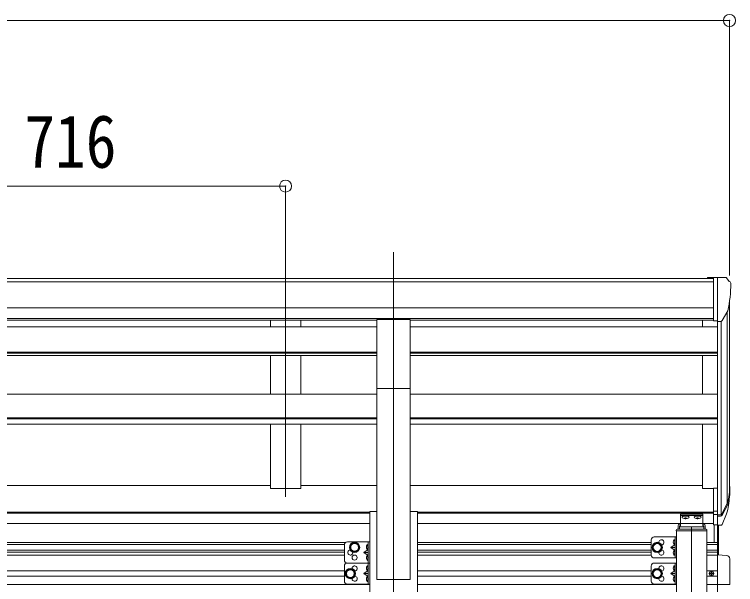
# Model space of a CAD drawing. Units: millimetres at full size, sheet at 1:20; details may follow other scales. Extents: x -5590 to 5652, y -3902 to 3858.
# Drawn here: x 1953 to 3149, y 1047 to 1992 of the extents above; entities that cross this region are included whole.
import ezdxf
from ezdxf.enums import TextEntityAlignment as Align

# ---------------------------------------------------------------- set-up
doc = ezdxf.new("R2010")
doc.units = ezdxf.units.MM
doc.header["$LTSCALE"] = 20
doc.header["$PDMODE"] = 32
doc.header["$PDSIZE"] = 20
for name, color, linetype, lineweight in [('0-1_本体', 4, 'Continuous', 9), ('0-2_部品', 7, 'Continuous', 9), ('0-8_PARTS2', 2, 'Continuous', 9), ('0-A_寸法', 6, 'Continuous', 9), ('1-1_GLASS', 4, 'Continuous', 9), ('1-8', 2, 'Continuous', 9)]:
    doc.layers.add(name, color=color, linetype=linetype, lineweight=lineweight)
doc.styles.add('ＭＳ ゴシック', font='')
doc.styles.get('ＭＳ ゴシック').set_extended_font_data('MS Gothic')

msp = doc.modelspace()

# ---------------------------------------------------------------- linework, layer by layer
at = {"layer": '0-1_本体'}
for p, q in [((977.22, 1554.51), (3112.22, 1554.51)), ((977.22, 1549.16), (3112.22, 1549.16)), ((3138.72, 1204.99), (3138.72, 1517.76)), ((977.22, 1505.63), (3112.22, 1505.63)), ((3134.43, 1498.96), (3134.43, 1180.72)), ((977.22, 1487.96), (3112.22, 1487.96)), ((1535.22, 1485.59), (2554.22, 1485.59)), ((2377.72, 1485.52), (2377.72, 1474.33)), ((2427.72, 1485.52), (2427.72, 1474.33)), ((2609.22, 1485.59), (3112.22, 1485.59)), ((3093.72, 1474.33), (3093.72, 1485.59)), ((3118.72, 1483.13), (3118.72, 1207.16)), ((3124.72, 1483.6), (3124.72, 1162.72)), ((1535.22, 1474.33), (2554.22, 1474.33)), ((2609.22, 1474.33), (3118.72, 1474.33)), ((1535.22, 1432.41), (2554.22, 1432.41)), ((1535.22, 1430.91), (2554.22, 1430.91)), ((1535.22, 1426.71), (2554.22, 1426.71)), ((2377.72, 1426.71), (2377.72, 1362.97)), ((2427.72, 1426.71), (2427.72, 1362.97)), ((2609.22, 1432.41), (3118.72, 1432.41)), ((2609.22, 1430.91), (3118.72, 1430.91)), ((2609.22, 1426.71), (3118.72, 1426.71)), ((3093.72, 1362.97), (3093.72, 1426.71)), ((1535.23, 1362.97), (2554.23, 1362.97)), ((2554.11, 1372.53), (2554.11, 1055.74)), ((2609.11, 1055.74), (2609.11, 1372.53)), ((2609.23, 1362.97), (3118.72, 1362.97)), ((1535.22, 1323.53), (2554.22, 1323.53)), ((1535.22, 1322.06), (2554.22, 1322.06)), ((2609.22, 1323.53), (3118.72, 1323.53)), ((2609.22, 1322.06), (3118.72, 1322.06)), ((1535.22, 1312.8), (2554.22, 1312.8)), ((2377.72, 1312.8), (2377.72, 1206.31)), ((2427.72, 1312.8), (2427.72, 1206.31)), ((2609.22, 1312.8), (3118.72, 1312.8)), ((3093.72, 1206.33), (3093.72, 1312.8)), ((1711.72, 1211.13), (2377.72, 1211.13)), ((2427.72, 1211.13), (2554.22, 1211.13)), ((2609.22, 1211.13), (3093.72, 1211.13)), ((2377.72, 1206.31), (2427.72, 1206.31)), ((3112.22, 1206.33), (3093.72, 1206.33)), ((1547.11, 1167.04), (2542.11, 1167.04)), ((1547.11, 1165.64), (2542.11, 1165.64)), ((2542.11, 1168.31), (2554.11, 1168.31)), ((2542.11, 1168.31), (2542.11, -1294.15)), ((2609.11, 1168.31), (2621.11, 1168.31)), ((2621.11, 1168.31), (2621.11, -1294.15)), ((2621.11, 1167.04), (3112.22, 1167.04)), ((2621.11, 1165.64), (3112.22, 1165.64)), ((1547.11, 1148.27), (2542.11, 1148.27)), ((2621.11, 1148.27), (3112.22, 1148.27)), ((2554.11, 1055.74), (2609.11, 1055.74))]:
    msp.add_line(p, q, dxfattribs=at)
at = {"layer": '0-2_部品'}
for p, q in [((3112.22, 1556.11), (3102.22, 1556.03)), ((3102.22, 1554.51), (3102.22, 1556.03)), ((3112.22, 1484.13), (3112.22, 1556.11)), ((3130.72, 1556.11), (3112.22, 1556.11)), ((3118.72, 1483.13), (3118.72, 1556.11)), ((3130.72, 1556.11), (3133.05, 1555.97)), ((3133.81, 1555.55), (3137.87, 1549.74)), ((3140.72, 1546.74), (3140.72, 1546.11)), ((3126.34, 1484.94), (3135.62, 1501.01)), ((2554.11, 1486.26), (2609.11, 1486.26)), ((2554.11, 1372.1), (2554.11, 1486.26)), ((2609.11, 1372.1), (2609.11, 1486.26)), ((3112.22, 1484.13), (3118.72, 1484.13)), ((3118.72, 1483.13), (3123.93, 1483.45)), ((2554.11, 1372.1), (2609.11, 1372.1)), ((3112.22, 1207.16), (3112.22, 1146.1)), ((3112.22, 1207.16), (3118.72, 1207.16)), ((3118.72, 1207.16), (3118.72, 1145.28)), ((3125.15, 1163.2), (3134.9, 1181.61)), ((3136.32, 1181.12), (3126.16, 1161.95)), ((3112.22, 1168.85), (3118.72, 1168.85)), ((3112.22, 1163.45), (3118.72, 1163.45)), ((3118.72, 1162.45), (3123.85, 1162.45)), ((3118.72, 1160.45), (3123.56, 1160.45)), ((3133.74, 1164.26), (3126.16, 1146.78)), ((3112.22, 1146.1), (3118.72, 1146.1)), ((3118.72, 1145.28), (3123.56, 1145.28))]:
    msp.add_line(p, q, dxfattribs=at)
for centre, radius, start, end in [((3132.99, 1554.97), 1, 35, 86.5), ((2938.72, 1546.11), 202, 347.09739, 0), ((3137.72, 1546.74), 3, 0, 87), ((3123.74, 1486.44), 3, 273.5, 330), ((3050.77, 1207.57), 88.05, 342.78929, 2.77608), ((3050.06, 1203.29), 89.07, 345.58812, 5.50424), ((3005.5, 1200.34), 133.22, 344.28698, 356.72013), ((3123.56, 1163.45), 3, 270, 330), ((3123.85, 1163.95), 1.5, 270, 330), ((3123.56, 1148.28), 3, 270, 330)]:
    msp.add_arc(centre, radius, start, end, dxfattribs=at)
at = {"layer": '0-8_PARTS2'}
for p, q in [((2402.72, 1599.44), (2402.72, 1192.65)), ((2581.61, 1598.02), (2581.61, -1365.43))]:
    msp.add_line(p, q, dxfattribs=at)
at = {"layer": '0-A_寸法'}
for p, q in [((950.61, 1982.31), (3138.61, 1982.31)), ((3138.61, 1982.31), (3138.61, 1559.69)), ((1686.72, 1707.69), (2402.72, 1707.69)), ((2402.72, 1707.69), (2402.72, 1559.69))]:
    msp.add_line(p, q, dxfattribs=at)
for p in [(3138.61, 1982.31), (2402.72, 1707.69)]:
    msp.add_point(p, dxfattribs=at)
at = {"layer": '1-1_GLASS'}
for p, q in [((1547.11, 1167.03), (2542.11, 1167.03)), ((1547.11, 1165.63), (2542.11, 1165.63)), ((2542.11, 1168.31), (2554.11, 1168.31)), ((2609.11, 1168.31), (2621.11, 1168.31)), ((2621.11, 1167.03), (3112.21, 1167.03)), ((2621.11, 1165.63), (3112.21, 1165.63)), ((3057.22, 1163.99), (3094.22, 1163.99)), ((3057.22, 1163.99), (3057.22, 1144.67)), ((3094.22, 1161.51), (3057.22, 1161.51)), ((3094.22, 1163.99), (3094.22, 1144.67)), ((1547.11, 1148.26), (2542.11, 1148.26)), ((2621.11, 1148.26), (3057.22, 1148.26)), ((3059.82, 1159.07), (3059.82, 1158.59)), ((3063.27, 1156.85), (3063.27, 1157.19)), ((3065.23, 1157.51), (3065.23, 1157.18)), ((3065.72, 1158.42), (3065.72, 1155.74)), ((3066.21, 1157.51), (3066.21, 1157.18)), ((3068.17, 1157.19), (3068.17, 1156.85)), ((3071.62, 1159.07), (3071.62, 1158.59)), ((3079.82, 1159.07), (3079.82, 1158.59)), ((3083.27, 1156.85), (3083.27, 1157.19)), ((3085.23, 1157.51), (3085.23, 1157.18)), ((3085.72, 1158.42), (3085.72, 1155.74)), ((3086.21, 1157.51), (3086.21, 1157.18)), ((3088.17, 1157.19), (3088.17, 1156.85)), ((3091.62, 1159.07), (3091.62, 1158.59)), ((3094.22, 1148.26), (3112.21, 1148.26)), ((3050.22, 1137.46), (3050.22, 1135.96)), ((3050.22, 1135.96), (3101.22, 1135.96)), ((3050.72, 1135.96), (3050.72, -994.25)), ((3051.72, 1138.96), (3099.72, 1138.96)), ((3053.22, 1138.96), (3053.22, 1144.61)), ((3057.22, 1147.18), (3055.72, 1147.18)), ((3055.72, 1144.67), (3055.72, 1138.96)), ((3057.22, 1144.67), (3055.72, 1144.67)), ((3095.72, 1142.77), (3055.72, 1142.77)), ((3095.72, 1147.18), (3094.22, 1147.18)), ((3095.72, 1144.67), (3094.22, 1144.67)), ((3095.72, 1144.67), (3095.72, 1138.96)), ((3098.22, 1144.61), (3098.22, 1138.96)), ((3100.72, 1135.96), (3100.72, -994.25)), ((3101.22, 1137.46), (3101.22, 1135.96)), ((3113.21, 1116.75), (3113.21, 1146.09)), ((3118.71, 1096.24), (3118.72, 1145.27)), ((3120.21, 1096.17), (3120.21, 1145.27)), ((3013.71, 1126.12), (3050.71, 1126.12)), ((3048.21, 1126.12), (3048.21, 1091.12)), ((3050.71, 1126.12), (3050.71, 1091.12)), ((1587.11, 1116.74), (2502.11, 1116.74)), ((1589.09, 1113.24), (2500.14, 1113.24)), ((2500.11, 1112.74), (2500.11, 1087.74)), ((2505.11, 1117.74), (2542.11, 1117.74)), ((2539.11, 1113.24), (2538.31, 1113.1)), ((2539.61, 1117.74), (2539.61, 1082.74)), ((2542.11, 1117.74), (2542.11, 1082.74)), ((2620.91, 1116.74), (3008.71, 1116.74)), ((2620.91, 1113.24), (3008.72, 1113.24)), ((3008.71, 1121.12), (3008.71, 1096.12)), ((3047.71, 1121.62), (3046.91, 1121.48)), ((3047.71, 1113.62), (3046.91, 1113.77)), ((3047.71, 1113.62), (3048.21, 1113.71)), ((3100.71, 1116.74), (3118.71, 1116.74)), ((3100.71, 1113.24), (3118.71, 1113.24)), ((1589.11, 1104.24), (2500.11, 1104.24)), ((1589.11, 1100.74), (2500.11, 1100.74)), ((2539.61, 1100.24), (2532.61, 1100.24)), ((2539.11, 1105.24), (2538.31, 1105.39)), ((2539.11, 1105.24), (2539.61, 1105.33)), ((2620.91, 1104.24), (3008.72, 1104.24)), ((2620.91, 1100.74), (3008.72, 1100.74)), ((3048.21, 1108.62), (3041.21, 1108.62)), ((3047.71, 1103.62), (3046.91, 1103.48)), ((3100.71, 1104.24), (3118.71, 1104.24)), ((3100.71, 1100.74), (3118.71, 1100.74)), ((2500.11, 1095.74), (1589.11, 1095.74)), ((2539.11, 1095.24), (2538.31, 1095.1)), ((3008.72, 1095.74), (2620.91, 1095.74)), ((3013.71, 1091.12), (3050.71, 1091.12)), ((3047.71, 1095.62), (3046.91, 1095.77)), ((3047.71, 1095.62), (3048.21, 1095.71)), ((3118.71, 1095.74), (3100.71, 1095.74)), ((3118.71, 1096.24), (3134, 1095.44)), ((3118.71, 1096.24), (3118.71, 1047.05)), ((3118.71, 259.24), (3118.71, 1096.24)), ((3139.21, 1089.95), (3139.21, 1047.05)), ((2500.11, 1077.74), (2500.11, 1052.74)), ((2505.11, 1082.74), (2542.11, 1082.74)), ((2505.11, 1082.74), (2542.11, 1082.74)), ((2539.11, 1087.24), (2538.31, 1087.39)), ((2539.11, 1078.24), (2538.31, 1078.1)), ((2539.11, 1087.24), (2539.61, 1087.33)), ((2539.61, 1082.74), (2539.61, 1047.74)), ((2542.11, 1082.74), (2542.11, 1047.74)), ((3008.71, 1077.74), (3008.71, 1052.74)), ((3013.71, 1082.74), (3050.71, 1082.74)), ((3047.71, 1078.24), (3046.91, 1078.1)), ((3048.21, 1082.74), (3048.21, 1047.74)), ((3050.71, 1082.74), (3050.71, 1047.74)), ((1589.11, 1069.87), (2500.11, 1069.87)), ((2539.61, 1065.24), (2532.61, 1065.24)), ((2539.11, 1070.24), (2538.31, 1070.39)), ((2539.11, 1070.24), (2539.61, 1070.33)), ((2621.11, 1069.87), (3008.72, 1069.87)), ((3048.21, 1065.24), (3041.21, 1065.24)), ((3047.71, 1070.24), (3046.91, 1070.39)), ((3047.71, 1070.24), (3048.21, 1070.33)), ((3100.71, 1069.87), (3118.71, 1069.87)), ((3107.48, 1064.96), (3106.66, 1064.96)), ((3109.94, 1065.78), (3110.76, 1065.78)), ((1589.11, 1060.87), (2500.11, 1060.87)), ((2539.11, 1060.24), (2538.31, 1060.1)), ((2539.11, 1052.24), (2538.31, 1052.39)), ((2539.11, 1052.24), (2539.61, 1052.33)), ((2554.11, 1055.74), (2609.11, 1055.74)), ((2621.11, 1060.87), (3008.72, 1060.87)), ((3047.71, 1060.24), (3046.91, 1060.1)), ((3047.71, 1052.24), (3046.91, 1052.39)), ((3047.71, 1052.24), (3048.21, 1052.33)), ((3118.71, 1060.87), (3100.71, 1060.87)), ((1547.11, 1047.37), (2542.11, 1047.37)), ((2505.11, 1047.74), (2542.11, 1047.74)), ((3050.72, 1047.37), (2621.11, 1047.37)), ((3013.71, 1047.74), (3050.71, 1047.74)), ((3100.71, 1047.37), (3118.71, 1047.37)), ((3139.21, 1047.05), (3118.71, 1047.05))]:
    msp.add_line(p, q, dxfattribs=at)
for points in [[(3065.21, 1157.11), (3065.15, 1157.05), (3065.06, 1157), (3064.94, 1156.96), (3064.79, 1156.93), (3064.62, 1156.92), (3064.51, 1156.92), (3064.44, 1156.93), (3064.25, 1156.95)], [(3067.19, 1156.95), (3067, 1156.93), (3066.92, 1156.92), (3066.81, 1156.92), (3066.64, 1156.93), (3066.49, 1156.96), (3066.37, 1157), (3066.28, 1157.05), (3066.23, 1157.11)], [(3085.21, 1157.11), (3085.15, 1157.05), (3085.06, 1157), (3084.94, 1156.96), (3084.79, 1156.93), (3084.62, 1156.92), (3084.51, 1156.92), (3084.44, 1156.93), (3084.25, 1156.95)], [(3087.19, 1156.95), (3087, 1156.93), (3086.92, 1156.92), (3086.81, 1156.92), (3086.64, 1156.93), (3086.49, 1156.96), (3086.37, 1157), (3086.28, 1157.05), (3086.23, 1157.11)], [(2539.11, 1105.24), (2539.11, 1113.24), (2539.61, 1113.16), (2539.61, 1105.33)], [(3048.21, 1113.62), (3041.21, 1108.62), (3048.21, 1103.62)], [(3048.6, 1117.62), (3047.97, 1118.81), (3045.74, 1119.92)], [(3048.6, 1117.62), (3047.97, 1116.44), (3045.74, 1115.32)], [(3047.71, 1113.62), (3047.71, 1121.62), (3048.21, 1121.54), (3048.21, 1113.71)], [(2539.61, 1105.24), (2532.61, 1100.24), (2539.61, 1095.24)], [(2540, 1109.24), (2539.37, 1110.43), (2537.13, 1111.54)], [(2540, 1109.24), (2539.37, 1108.06), (2537.13, 1106.94)], [(3048.6, 1099.62), (3047.97, 1100.81), (3045.74, 1101.92)], [(3047.71, 1095.62), (3047.71, 1103.62), (3048.21, 1103.54), (3048.21, 1095.71)], [(2540, 1091.24), (2539.37, 1092.43), (2537.13, 1093.54)], [(2540, 1091.24), (2539.37, 1090.06), (2537.13, 1088.94)], [(2539.11, 1087.24), (2539.11, 1095.24), (2539.61, 1095.16), (2539.61, 1087.33)], [(3048.6, 1099.62), (3047.97, 1098.44), (3045.74, 1097.32)], [(2540, 1074.24), (2539.37, 1075.43), (2537.13, 1076.54)], [(2539.11, 1070.24), (2539.11, 1078.24), (2539.61, 1078.16), (2539.61, 1070.33)], [(3048.6, 1074.24), (3047.97, 1075.43), (3045.74, 1076.54)], [(3047.71, 1070.24), (3047.71, 1078.24), (3048.21, 1078.16), (3048.21, 1070.33)], [(2539.61, 1070.24), (2532.61, 1065.24), (2539.61, 1060.24)], [(2540, 1074.24), (2539.37, 1073.06), (2537.13, 1071.94)], [(3048.21, 1070.24), (3041.21, 1065.24), (3048.21, 1060.24)], [(3048.6, 1074.24), (3047.97, 1073.06), (3045.74, 1071.94)], [(3106.66, 1064.96), (3106.66, 1065.78), (3107.48, 1065.78)], [(3108.3, 1066.6), (3108.3, 1067.42), (3109.12, 1067.42), (3109.12, 1066.6)], [(3109.12, 1064.14), (3109.12, 1063.32), (3108.3, 1063.32), (3108.3, 1064.14)], [(3110.76, 1065.78), (3110.76, 1064.96), (3109.94, 1064.96)], [(2540, 1056.24), (2539.37, 1057.43), (2537.13, 1058.54)], [(2540, 1056.24), (2539.37, 1055.06), (2537.13, 1053.94)], [(2539.11, 1052.24), (2539.11, 1060.24), (2539.61, 1060.16), (2539.61, 1052.33)], [(3048.6, 1056.24), (3047.97, 1057.43), (3045.74, 1058.54)], [(3048.6, 1056.24), (3047.97, 1055.06), (3045.74, 1053.94)], [(3047.71, 1052.24), (3047.71, 1060.24), (3048.21, 1060.16), (3048.21, 1052.33)]]:
    msp.add_lwpolyline(points, dxfattribs=at)
for points in [[(2517.11, 1101.24), (2523.61, 1104.99), (2523.61, 1112.5), (2517.11, 1116.25), (2510.61, 1112.5), (2510.61, 1104.99)], [(3018.71, 1101.12), (3025.21, 1104.87), (3025.21, 1112.38), (3018.71, 1116.13), (3012.21, 1112.38), (3012.21, 1104.87)], [(2510.11, 1057.74), (2516.61, 1061.49), (2516.61, 1069), (2510.11, 1072.75), (2503.61, 1069), (2503.61, 1061.49)], [(3018.71, 1057.74), (3025.21, 1061.49), (3025.21, 1069), (3018.71, 1072.75), (3012.21, 1069), (3012.21, 1061.49)]]:
    msp.add_lwpolyline(points, close=True, dxfattribs=at)
for centre, radius in [((2517.11, 1108.74), 8.5), ((2517.11, 1108.74), 7.5), ((2517.11, 1108.74), 6.5), ((3018.71, 1108.62), 8.5), ((3018.71, 1108.62), 7.5), ((3018.71, 1108.62), 6.5), ((2517.11, 1091.74), 4.25), ((2510.11, 1065.24), 8.5), ((2510.11, 1065.24), 7.5), ((2510.11, 1065.24), 6.5), ((3018.71, 1065.24), 8.5), ((3018.71, 1065.24), 7.5), ((3018.71, 1065.24), 6.5), ((3108.71, 1065.37), 3.75)]:
    msp.add_circle(centre, radius, dxfattribs=at)
for centre, radius, start, end in [((3051.72, 1137.46), 1.5, 90, 180), ((3099.72, 1137.46), 1.5, 0, 90), ((3013.71, 1121.12), 5, 90, 180), ((2505.11, 1112.74), 5, 90, 180), ((2543.21, 1109.24), 6.5, 147.94412, 212.05588), ((2538.47, 1112.22), 0.9, 100, 147.94412), ((3025.71, 1117.12), 4.25, 274.76077, 186.29431), ((3051.81, 1117.62), 6.5, 147.94412, 212.05588), ((3047.07, 1120.6), 0.9, 100, 147.94412), ((3047.07, 1114.65), 0.9, 212.05588, 260), ((2510.11, 1100.24), 4.25, 94.76077, 6.29431), ((2538.47, 1106.27), 0.9, 212.05588, 260), ((3025.71, 1100.12), 4.25, 173.70569, 85.23923), ((3051.81, 1099.62), 6.5, 147.94412, 212.05588), ((3047.07, 1102.6), 0.9, 100, 147.94412), ((2543.21, 1091.24), 6.5, 147.94412, 212.05588), ((2538.47, 1094.22), 0.9, 100, 147.94412), ((2538.47, 1088.27), 0.9, 212.05588, 260), ((3013.71, 1096.12), 5, 180, 270), ((3047.07, 1096.65), 0.9, 212.05588, 260), ((3133.71, 1089.95), 5.5, 0, 87), ((2505.11, 1087.74), 5, 180, 270), ((2505.11, 1077.74), 5, 90, 180), ((2517.11, 1073.74), 4.25, 274.76077, 186.29431), ((2543.21, 1074.24), 6.5, 147.94412, 212.05588), ((2538.47, 1077.22), 0.9, 100, 147.94412), ((3013.71, 1077.74), 5, 90, 180), ((3025.71, 1073.74), 4.25, 274.76077, 186.29431), ((3051.81, 1074.24), 6.5, 147.94412, 212.05588), ((3047.07, 1077.22), 0.9, 100, 147.94412), ((2538.47, 1071.27), 0.9, 212.05588, 260), ((3047.07, 1071.27), 0.9, 212.05588, 260), ((3107.48, 1066.6), 0.82, 270, 0), ((3107.48, 1064.14), 0.82, 0, 90), ((3109.94, 1066.6), 0.82, 180, 270), ((3109.94, 1064.14), 0.82, 90, 180), ((2505.11, 1052.74), 5, 180, 270), ((2517.11, 1056.74), 4.25, 173.70569, 85.23923), ((2543.21, 1056.24), 6.5, 147.94412, 212.05588), ((2538.47, 1059.22), 0.9, 100, 147.94412), ((2538.47, 1053.27), 0.9, 212.05588, 260), ((3013.71, 1052.74), 5, 180, 270), ((3025.71, 1056.74), 4.25, 173.70569, 85.23923), ((3051.81, 1056.24), 6.5, 147.94412, 212.05588), ((3047.07, 1059.22), 0.9, 100, 147.94412), ((3047.07, 1053.27), 0.9, 212.05588, 260)]:
    msp.add_arc(centre, radius, start, end, dxfattribs=at)
for centre, major_axis, ratio, start_param, end_param in [((3065.72, 1159.07), (-5.9, 0), 0.342073, 3.1415927, 6.2831853), ((3085.72, 1159.07), (-5.9, 0), 0.342073, 3.1415927, 6.2831853), ((3065.72, 1164.36), (8.02, 0), 0.939674, 4.4018361, 4.5279947), ((3065.72, 1164.02), (8.02, 0), 0.939674, 4.4018361, 4.5279947), ((3065.72, 1165.03), (-8.02, 0), 0.939674, 1.5096412, 1.6319515), ((3065.72, 1164.36), (-8.02, 0), 0.939674, 1.7551906, 1.8813492), ((3065.72, 1164.02), (-8.02, 0), 0.939674, 1.7551906, 1.8813492), ((3085.72, 1164.36), (8.02, 0), 0.939674, 4.4018361, 4.5279947), ((3085.72, 1164.02), (8.02, 0), 0.939674, 4.4018361, 4.5279947), ((3085.72, 1165.03), (-8.02, 0), 0.939674, 1.5096412, 1.6319515), ((3085.72, 1164.36), (-8.02, 0), 0.939674, 1.7551906, 1.8813492), ((3085.72, 1164.02), (-8.02, 0), 0.939674, 1.7551906, 1.8813492), ((3055.72, 1144.61), (0, 2.57), 0.97237, 6.2831853, 7.8539816), ((3095.72, 1144.61), (0, 2.57), 0.97237, 4.712389, 6.2831853)]:
    msp.add_ellipse(centre, major_axis=major_axis, ratio=ratio, start_param=start_param, end_param=end_param, dxfattribs=at)
for centre in [(3065.72, 1158.59), (3085.72, 1158.59)]:
    msp.add_ellipse(centre, major_axis=(-5.9, 0), ratio=0.342073, dxfattribs=at)
at = {"layer": '1-8'}
msp.add_line((3075.72, 1142.92), (3075.72, -1053.93), dxfattribs=at)

# ---------------------------------------------------------------- texts
at = {"layer": '0-A_寸法', "color": 7, "style": 'ＭＳ ゴシック', "width": 0.85}
msp.add_text('716', height=87.98, dxfattribs=at).set_placement((1969.72, 1711.69), align=Align.BOTTOM_LEFT)

doc.saveas('drawing.dxf')
